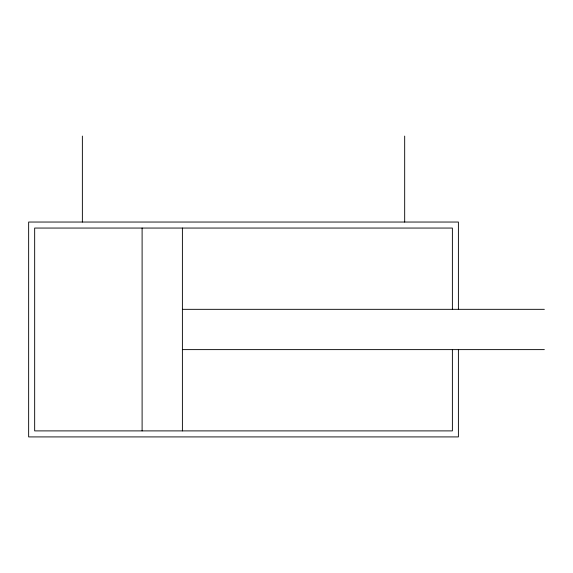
<?xml version="1.0" encoding="UTF-8"?>
<svg xmlns="http://www.w3.org/2000/svg" width="573" height="573" viewBox="0 0 573 573"><rect width="100%" height="100%" fill="white"/><g stroke="black" fill="none" stroke-linecap="round" stroke-linejoin="round"><path stroke-width="0.86" d="M182.393 309.327L544.35 309.327M182.393 349.616L544.35 349.616M458.4 309.327L458.4 222.038L28.65 222.038L28.65 436.913L458.4 436.913L458.4 349.616M452.384 309.327L452.384 228.054L34.666 228.054L34.666 430.896L452.384 430.896L452.384 349.616M404.681 136.088L404.681 222.038M182.393 228.054L182.393 430.896M142.104 228.054L142.104 430.896M82.369 136.088L82.369 222.038"/></g></svg>
